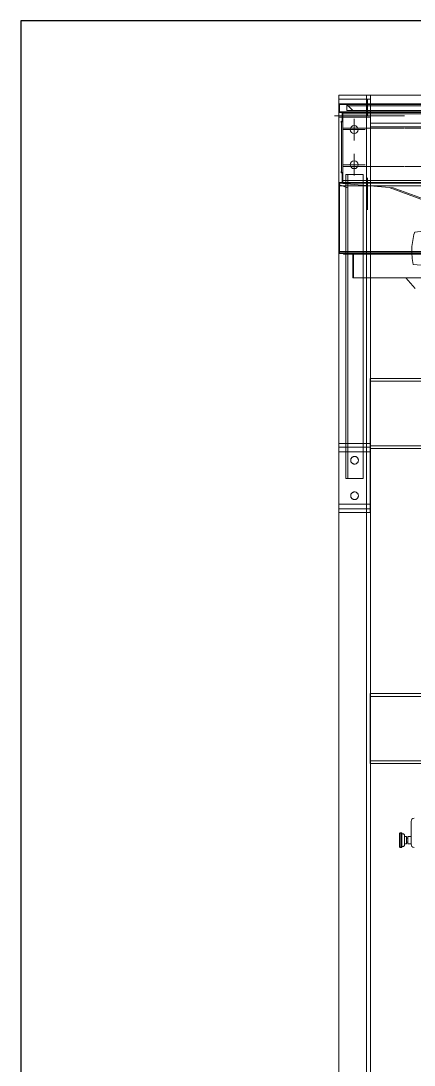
# Model space of a CAD drawing. Header units: metres. Extents: x 397906.3 to 397920.3, y 480840.8 to 480854.5.
# Drawn here: x 397915.719 to 397917.254, y 480850.439 to 480854.516 of the extents above; entities that cross this region are included whole.
import ezdxf

# ---------------------------------------------------------------- set-up
doc = ezdxf.new("R2010")
doc.units = ezdxf.units.M
doc.header["$MEASUREMENT"] = 0
doc.linetypes.add('CENTER2', pattern=[1.125, 0.75, -0.125, 0.125, -0.125])
doc.linetypes.add('HIDDEN', pattern=[0.375, 0.25, -0.125])
for name, color, linetype, lineweight in [('02-ENGINE', 213, 'Continuous', 0), ('10-SKID-L', 213, 'Continuous', 0), ('10-SKID-P', 213, 'Continuous', 0), ('10-SKID-U', 213, 'Continuous', 0)]:
    doc.layers.add(name, color=color, linetype=linetype, lineweight=lineweight)

# ---------------------------------------------------------------- blocks, each defined once
blk = doc.blocks.new('WIP-Pump-T')
at = {"layer": '02-ENGINE'}
for p, q in [((0.3324, 4.2197), (0.3324, 4.3236)), ((0.3111, 4.2544), (0.3019, 4.2544)), ((0.3111, 4.2544), (0.3111, 4.2208)), ((0.3172, 4.2466), (0.3111, 4.2466)), ((0.3172, 4.2544), (0.3172, 4.2208)), ((0.3172, 4.2544), (0.3324, 4.2544)), ((0.3111, 4.2208), (0.3019, 4.2208)), ((0.3172, 4.2287), (0.3111, 4.2287)), ((0.3172, 4.2208), (0.3324, 4.2208))]:
    blk.add_line(p, q, dxfattribs=at)
at = {"layer": '02-ENGINE', "linetype": 'HIDDEN', "ltscale": 100}
blk.add_lwpolyline([(0.8949, 7.1017, 0.022681), (0.3504, 7.0386, 0.28834), (0.3479, 7.0364, 0.122685), (0.3416, 6.8898, 0.012499), (0.924, 6.8557)], format="xyb", dxfattribs=at)
at = {"layer": '02-ENGINE'}
for points in [[(0.2828, 4.2033), (0.2848, 4.2033), (0.2848, 4.2719), (0.2828, 4.2719, 0.414214), (0.2796, 4.2687), (0.2796, 4.2066, 0.414214)], [(0.29, 4.2671), (0.2938, 4.2671, -0.414214), (0.3019, 4.259), (0.3019, 4.2162, -0.414214), (0.2938, 4.2082), (0.29, 4.2082)]]:
    blk.add_lwpolyline(points, format="xyb", close=True, dxfattribs=at)
blk.add_lwpolyline([(0.2848, 4.2033), (0.29, 4.2033), (0.29, 4.2719), (0.2848, 4.2719)], close=True, dxfattribs=at)
for centre, start, end in [((0.3485, 4.3236), 98.5308, 180), ((0.3485, 4.2197), 180, 261.4692)]:
    blk.add_arc(centre, 0.0161, start, end, dxfattribs=at)
at = {"layer": '10-SKID-L'}
blk.add_line((0.1121, 5.9042), (0.0314, 5.9042), dxfattribs=at)
blk.add_lwpolyline([(0.0314, 5.9042), (0.0314, 7.304), (0.1121, 7.304), (0.1121, 5.9042)], dxfattribs=at)
at = {"layer": '10-SKID-L', "linetype": 'HIDDEN', "ltscale": 100}
blk.add_lwpolyline([(0.0411, 5.9042), (0.0411, 7.304)], dxfattribs=at)
at = {"layer": '10-SKID-L'}
for points in [[(0.1442, 5.7465), (-0.0009, 5.7465), (-0.0009, 6.0659), (0.1442, 6.0659)], [(0.1442, 6.0271), (-0.0009, 6.0271), (-0.0009, 5.7852), (0.1442, 5.7852)]]:
    blk.add_lwpolyline(points, close=True, dxfattribs=at)
at = {"layer": '10-SKID-L', "linetype": 'HIDDEN', "ltscale": 50}
for points in [[(0.1442, 6.0659), (-0.0009, 6.0659), (-0.0009, 6.0481), (0.1442, 6.0481)], [(0.1442, 5.7465), (-0.0009, 5.7465), (-0.0009, 5.7642), (0.1442, 5.7642)]]:
    blk.add_lwpolyline(points, close=True, dxfattribs=at)
for centre in [(0.0717, 5.9879), (0.0717, 5.8244)]:
    blk.add_circle(centre, 0.0177, dxfattribs=at)
at = {"layer": '10-SKID-P'}
for p, q in [((0.0366, 7.5998), (0.0366, 7.6273)), ((-0.0213, 7.5754), (0.3019, 7.5754)), ((0.0183, 7.2766), (0.0183, 7.5846)), ((0.0366, 7.5998), (1.1467, 7.5998)), ((0.0183, 7.5175), (0.2982, 7.5175)), ((0.2982, 7.3406), (0.0183, 7.3406)), ((0.2501, 7.243), (0, 7.2644)), ((0.0396, 7.243), (0, 7.2583)), ((0.064, 6.938), (0.064, 6.8283)), ((0.0671, 6.938), (0.0671, 6.8283)), ((0.064, 6.8283), (2.2321, 6.8283))]:
    blk.add_line(p, q, dxfattribs=at)
at = {"layer": '10-SKID-P', "linetype": 'CENTER2', "ltscale": 20}
for p, q in [((0.0701, 7.5617), (0.0701, 7.4611)), ((0.1205, 7.5114), (0.0198, 7.5114)), ((0.0701, 7.4001), (0.0701, 7.2994)), ((0.1205, 7.3497), (0.0198, 7.3497))]:
    blk.add_line(p, q, dxfattribs=at)
at = {"layer": '10-SKID-P', "linetype": 'HIDDEN', "ltscale": 100}
blk.add_line((0.0122, 7.316), (0.0122, 7.5452), dxfattribs=at)
at = {"layer": '10-SKID-P', "linetype": 'HIDDEN', "ltscale": 200}
for p, q in [((0.3016, 7.5175), (2.1964, 7.5175)), ((0.3016, 7.3406), (2.1964, 7.3406)), ((1.0277, 6.9502), (0.2305, 7.2447)), ((1.0521, 6.9502), (0.2501, 7.243)), ((2.3543, 6.3518), (0.1433, 6.3518)), ((2.3543, 6.055), (0.1433, 6.055)), ((2.3543, 4.9002), (0.1433, 4.9002)), ((2.3543, 4.6034), (0.1433, 4.6034))]:
    blk.add_line(p, q, dxfattribs=at)
at = {"layer": '10-SKID-P'}
for points in [[(0.1433, 7.6517), (0, 7.6517)], [(0.1311, 7.6517), (0.1311, 7.5785)], [(0.003, 7.5907), (0, 7.5907), (0, 7.6303), (1.1802, 7.6303), (1.1802, 7.5815)], [(0, 7.6273), (0.0366, 7.6273)], [(0.003, 7.6273), (0.003, 7.5907)], [(0.0366, 7.6273), (0.064, 7.5998)], [(1.1771, 7.6273), (0.0366, 7.6273)], [(0, 7.5937), (1.1802, 7.5937)], [(0, 7.2674), (0, 7.5907), (2.4976, 7.5907)], [(2.4976, 7.5907), (2.4976, 6.9411), (0, 6.9411), (0, 7.2674), (2.4976, 7.2674)], [(0, 7.5693), (0.1433, 7.5693)], [(2.4793, 7.5846), (0.0183, 7.5846)], [(0, 7.2674), (0.3995, 7.2674), (0.3995, 7.2522), (0, 7.2522)], [(0.003, 7.2674), (0.003, 6.9441)], [(0.0183, 7.2766), (2.4793, 7.2766)], [(0.1311, 7.2888), (0.1311, 7.1424)], [(0.003, 7.2644), (2.4946, 7.2644)], [(0.003, 6.9502), (2.4946, 6.9502)], [(0.003, 6.9441), (2.4946, 6.9441)], [(0.0213, 6.9411), (0.0213, 6.938), (2.4793, 6.938)], [(0.3507, 6.7795), (0.308, 6.8283)], [(2.3543, 6.3647), (0.1433, 6.3647), (0.1433, 6.0421), (2.3543, 6.0421), (2.3543, 6.3647)], [(2.3543, 4.9131), (0.1433, 4.9131), (0.1433, 4.5905), (2.3543, 4.5905), (2.3543, 4.9131)]]:
    blk.add_lwpolyline(points, dxfattribs=at)
at = {"layer": '10-SKID-P', "linetype": 'HIDDEN', "ltscale": 100}
blk.add_lwpolyline([(0.0366, 7.6212), (1.1467, 7.6212)], dxfattribs=at)
at = {"layer": '10-SKID-P'}
for points in [[(0.0152, 7.5937), (0.0183, 7.5937), (0.0183, 7.553, -0.414214), (0.0102, 7.5449), (0.0091, 7.5449)], [(0.0152, 7.5937), (0.0152, 7.553, -0.414214), (0.0102, 7.548), (0.0091, 7.548)], [(0.0152, 7.2674), (0.0183, 7.2674), (0.0183, 7.3081, 0.414214), (0.0102, 7.3162), (0.0091, 7.3162)], [(0.0152, 7.2674), (0.0152, 7.3081, 0.414214), (0.0102, 7.3131), (0.0091, 7.3131)]]:
    blk.add_lwpolyline(points, format="xyb", dxfattribs=at)
for centre in [(0.0701, 7.5114), (0.0701, 7.3497)]:
    blk.add_circle(centre, 0.0183, dxfattribs=at)
at = {"layer": '10-SKID-U'}
for p, q in [((2.4976, 7.67), (0, 7.67)), ((0, 7.67), (0, 0)), ((2.3525, 7.5248), (0.1452, 7.5248))]:
    blk.add_line(p, q, dxfattribs=at)
at = {"layer": '10-SKID-U', "linetype": 'HIDDEN', "ltscale": 200}
blk.add_line((2.3525, 7.5409), (0.1452, 7.5409), dxfattribs=at)
blk.add_lwpolyline([(0.1274, 7.67), (0.1274, 0.1452)], dxfattribs=at)
at = {"layer": '10-SKID-U'}
blk.add_lwpolyline([(0.1452, 7.67), (0.1452, 0.1452)], dxfattribs=at)

msp = doc.modelspace()

# ---------------------------------------------------------------- linework, layer by layer
at = {"elevation": 7.622}
msp.add_lwpolyline([(397915.7189, 480854.516), (397915.7189, 480847.436), (397920.3189, 480847.436), (397920.3189, 480854.516)], close=True, dxfattribs=at)

# ---------------------------------------------------------------- block references
at = {"xscale": 0.8474630183703425, "yscale": 0.8474630183703425, "zscale": 0.8474630183703425}
msp.add_blockref('WIP-Pump-T', (397916.9606, 480847.726, 7.622), dxfattribs=at)

doc.saveas('drawing.dxf')
